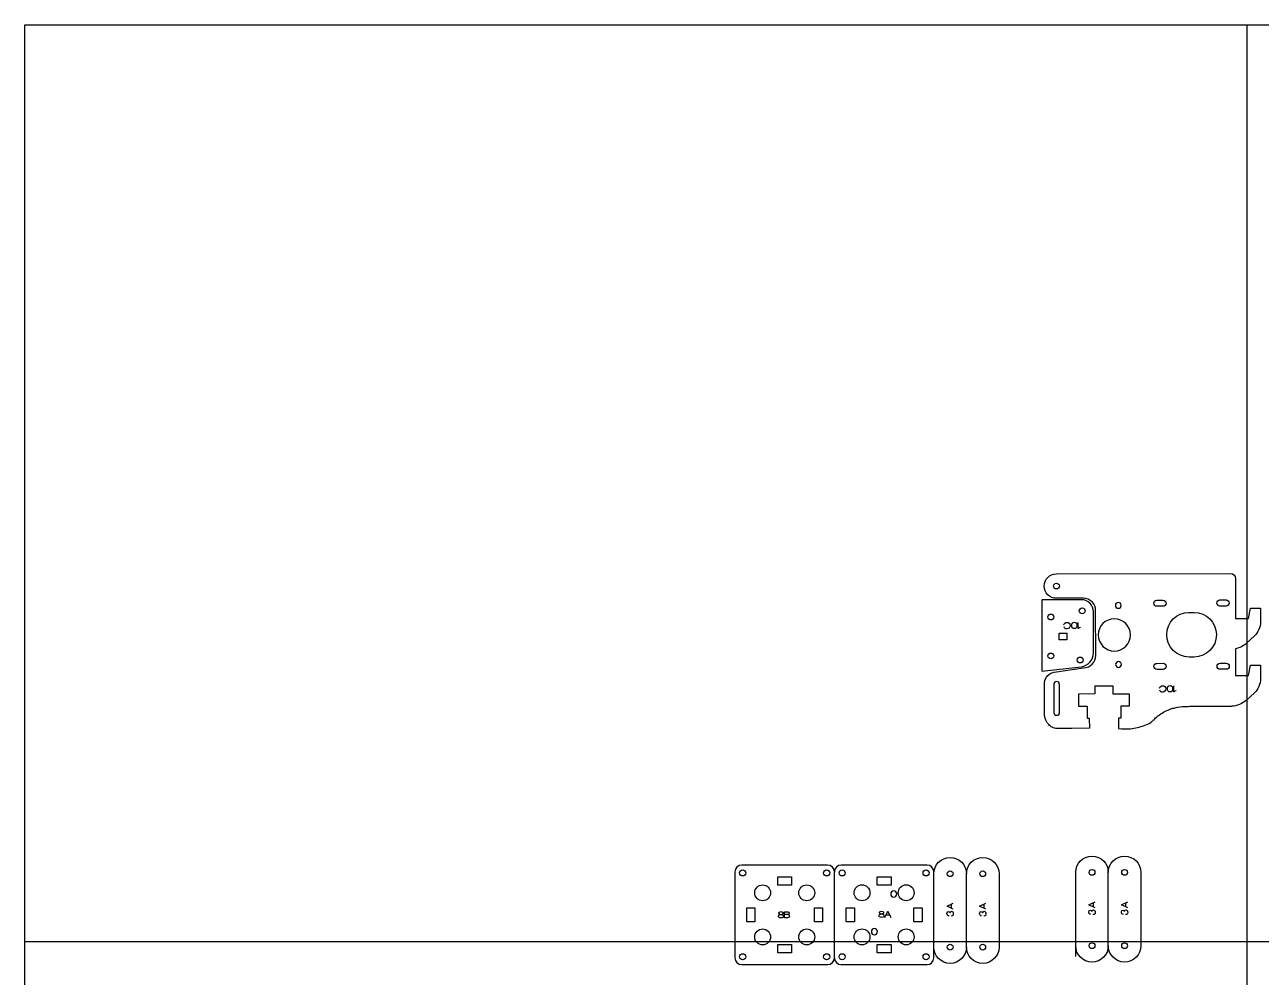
# Model space of a CAD drawing. Header units: millimetres. Extents: x -1200 to 0, y -900 to 0.
# Drawn here: x -1200 to -593, y -467 to 0 of the extents above; entities that cross this region are included whole.
import ezdxf

# ---------------------------------------------------------------- set-up
doc = ezdxf.new("R2010")
doc.units = ezdxf.units.MM
doc.layers.add('CUTS', color=1, linetype='Continuous', true_color=0xff0000)
doc.layers.add('TEXT', color=5, linetype='Continuous', true_color=0x0000ff)
doc.layers.add('laser bed referance', color=3, linetype='Continuous', lineweight=25, true_color=0x00ff00)
doc.layers.add('Referance Lines', color=2, linetype='Continuous', lineweight=25, true_color=0xffff00)

msp = doc.modelspace()

# ---------------------------------------------------------------- linework, layer by layer
at = {"layer": 'CUTS', "color": 1, "lineweight": 25, "true_color": 0xff0000}
for p, q in [((-693.49, -269.49), (-608.05, -269.25)), ((-674.57, -324.51), (-665.77, -324.49)), ((-674.57, -324.51), (-674.57, -328.46)), ((-665.77, -324.49), (-665.77, -328.43)), ((-674.57, -328.46), (-682.57, -328.49)), ((-682.57, -328.49), (-682.56, -334.49)), ((-665.77, -328.43), (-657.77, -328.4)), ((-657.77, -328.4), (-657.76, -334.41)), ((-699.33, -338.68), (-699.35, -338.24)), ((-682.56, -334.49), (-678.38, -334.47)), ((-678.38, -334.47), (-678.38, -340.32)), ((-657.76, -334.41), (-661.9, -334.42)), ((-661.9, -334.42), (-661.9, -340.27)), ((-627.94, -334.51), (-607.4, -334.49)), ((-685.9, -345.35), (-693.74, -345.39)), ((-677.2, -345.27), (-685.9, -345.35)), ((-678.38, -340.32), (-677.33, -340.32)), ((-677.33, -340.32), (-677.2, -345.27)), ((-662.93, -340.3), (-662.95, -345.4)), ((-661.9, -340.27), (-662.93, -340.3)), ((-847.97, -461.26), (-805.79, -461.25)), ((-799.15, -461.26), (-756.97, -461.25))]:
    msp.add_line(p, q, dxfattribs=at)
for points in [[(-605.57, -271.72), (-605.57, -291.42), (-599.24, -291.42), (-598.26, -286.4), (-593.26, -286.39), (-593.24, -293.23)], [(-681.3, -282.17), (-700.67, -282.23), (-700.67, -317.34), (-681.27, -315.09)], [(-680.23, -281.49), (-693.46, -281.5)], [(-644.18, -282.42), (-641.17, -282.41), (-641.17, -282.41)], [(-613.18, -282.33), (-610.17, -282.32), (-610.17, -282.32)], [(-610.16, -285.32), (-613.17, -285.33)], [(-675.31, -308.4), (-675.31, -288.18), (-675.31, -288.18)], [(-675.31, -308.4), (-675.31, -288.18), (-675.31, -288.18)], [(-674.11, -309.56), (-674.21, -287.47)], [(-641.16, -285.41), (-644.17, -285.42)], [(-628.41, -288.42), (-625.91, -288.42), (-625.91, -288.42)], [(-692.18, -299.31), (-692.18, -298.59), (-688.38, -298.59), (-688.38, -301.89), (-692.18, -301.89), (-692.18, -299.31), (-692.18, -299.31)], [(-596.17, -299.94), (-600.26, -303.7)], [(-605.57, -306.3), (-605.57, -306.29), (-605.57, -319.37), (-599.24, -319.37), (-598.26, -314.35), (-593.26, -314.33), (-593.24, -321.18)], [(-693.4, -317.61), (-680.1, -315.58)], [(-644.1, -313.42), (-641.09, -313.41), (-641.09, -313.41)], [(-625.85, -310.32), (-628.35, -310.32)], [(-613.1, -313.33), (-610.09, -313.32), (-610.09, -313.32)], [(-641.08, -316.41), (-644.09, -316.42)], [(-610.08, -316.32), (-613.09, -316.33)], [(-699.35, -338.24), (-699.39, -323.63)], [(-694.8, -323.82), (-694.77, -337.48), (-694.77, -337.48)], [(-691.92, -337.47), (-691.95, -323.81)], [(-596.17, -327.88), (-600.26, -331.64)], [(-805.8, -412.44), (-847.98, -412.45)], [(-756.98, -412.44), (-799.16, -412.45)], [(-851.3, -415.76), (-851.29, -457.94)], [(-830.29, -418.25), (-823.49, -418.25), (-823.49, -422.25), (-830.29, -422.25), (-830.29, -418.25), (-830.29, -418.25)], [(-802.48, -457.93), (-802.49, -415.75)], [(-781.46, -418.25), (-774.66, -418.25), (-774.66, -422.25), (-781.46, -422.25), (-781.46, -418.25), (-781.46, -418.25)], [(-753.65, -457.93), (-753.66, -415.75)], [(-737.65, -452.68), (-737.65, -416.68)], [(-721.65, -416.68), (-721.65, -452.68), (-721.65, -452.68)], [(-684, -457.25), (-684.01, -415.07)], [(-668, -452), (-668, -416)], [(-652, -416), (-652, -452), (-652, -452)], [(-845.49, -433.45), (-841.49, -433.45), (-841.49, -440.25), (-845.49, -440.25), (-845.49, -433.45), (-845.49, -433.45)], [(-808.28, -440.26), (-812.28, -440.25), (-812.28, -433.45), (-808.28, -433.45), (-808.28, -440.26), (-808.28, -440.26)], [(-796.67, -433.45), (-792.67, -433.45), (-792.67, -440.25), (-796.67, -440.25), (-796.67, -433.45), (-796.67, -433.45)], [(-763.46, -433.45), (-759.46, -433.45), (-759.46, -440.25), (-763.46, -440.25), (-763.46, -433.45), (-763.46, -433.45)], [(-830.29, -451.45), (-823.49, -451.45), (-823.49, -455.45), (-830.29, -455.45), (-830.29, -451.45), (-830.29, -451.45)], [(-781.47, -455.45), (-781.46, -451.45), (-774.66, -451.45), (-774.66, -455.45), (-781.47, -455.45), (-781.47, -455.45)]]:
    msp.add_lwpolyline(points, dxfattribs=at)
for points in [[(-699.48, -275.52), (-699.49, -272.2), (-696.81, -269.49), (-693.49, -269.49)], [(-608.05, -269.25), (-606.68, -269.25), (-605.58, -270.35), (-605.57, -271.72)], [(-693.46, -281.5), (-696.77, -281.51), (-699.47, -278.83), (-699.48, -275.52)], [(-694.89, -275.49), (-694.89, -274.7), (-694.25, -274.06), (-693.47, -274.06)], [(-693.47, -276.91), (-694.25, -276.91), (-694.89, -276.27), (-694.89, -275.49)], [(-693.47, -274.06), (-692.68, -274.06), (-692.04, -274.7), (-692.04, -275.49)], [(-692.04, -275.49), (-692.04, -276.27), (-692.68, -276.91), (-693.47, -276.91)], [(-675.31, -288.18), (-675.3, -284.87), (-677.98, -282.18), (-681.3, -282.17)], [(-674.21, -287.47), (-674.22, -284.16), (-676.92, -281.48), (-680.23, -281.49)], [(-663.09, -283.54), (-663.87, -283.54), (-664.51, -284.18), (-664.51, -284.97)], [(-664.51, -284.97), (-664.51, -285.75), (-663.87, -286.39), (-663.08, -286.39)], [(-661.66, -284.96), (-661.66, -284.17), (-662.3, -283.53), (-663.09, -283.54)], [(-663.08, -286.39), (-662.29, -286.38), (-661.66, -285.74), (-661.66, -284.96)], [(-645.68, -283.92), (-645.68, -283.09), (-645.01, -282.42), (-644.18, -282.42)], [(-644.17, -285.42), (-645, -285.42), (-645.67, -284.75), (-645.68, -283.92)], [(-641.17, -282.41), (-640.34, -282.4), (-639.67, -283.08), (-639.67, -283.9)], [(-639.67, -283.9), (-639.66, -284.73), (-640.33, -285.41), (-641.16, -285.41)], [(-614.68, -283.84), (-614.68, -283.01), (-614.01, -282.33), (-613.18, -282.33)], [(-613.17, -285.33), (-614, -285.33), (-614.67, -284.66), (-614.68, -283.84)], [(-610.17, -282.32), (-609.34, -282.32), (-608.67, -282.99), (-608.67, -283.82)], [(-608.67, -283.82), (-608.66, -284.65), (-609.33, -285.32), (-610.16, -285.32)], [(-697.66, -290.67), (-697.66, -289.89), (-697.02, -289.25), (-696.23, -289.25)], [(-696.23, -292.1), (-697.02, -292.1), (-697.66, -291.46), (-697.66, -290.67)], [(-696.23, -289.25), (-695.44, -289.25), (-694.81, -289.89), (-694.81, -290.67)], [(-694.81, -290.67), (-694.81, -291.46), (-695.44, -292.1), (-696.23, -292.1)], [(-682.23, -287.67), (-682.23, -286.89), (-681.6, -286.25), (-680.81, -286.25)], [(-680.81, -289.1), (-681.6, -289.1), (-682.23, -288.46), (-682.23, -287.67)], [(-680.81, -286.25), (-680.02, -286.25), (-679.38, -286.89), (-679.38, -287.67)], [(-679.38, -287.67), (-679.38, -288.46), (-680.02, -289.1), (-680.81, -289.1)], [(-639.33, -299.4), (-639.35, -293.35), (-634.46, -288.44), (-628.41, -288.42)], [(-625.91, -288.42), (-619.86, -288.4), (-614.94, -293.29), (-614.93, -299.34)], [(-665.07, -291.57), (-669.43, -291.59), (-672.96, -295.13), (-672.94, -299.5)], [(-657.14, -299.45), (-657.16, -295.09), (-660.7, -291.56), (-665.07, -291.57)], [(-593.24, -293.23), (-593.23, -295.43), (-594.55, -298.45), (-596.17, -299.94)], [(-672.94, -299.5), (-672.93, -303.86), (-669.39, -307.38), (-665.02, -307.37)], [(-665.02, -307.37), (-660.66, -307.36), (-657.13, -303.81), (-657.14, -299.45)], [(-628.35, -310.32), (-634.4, -310.34), (-639.31, -305.45), (-639.33, -299.4)], [(-614.93, -299.34), (-614.91, -305.38), (-619.8, -310.3), (-625.85, -310.32)], [(-697.66, -309.77), (-697.66, -308.99), (-697.02, -308.35), (-696.23, -308.35)], [(-696.23, -308.35), (-695.44, -308.35), (-694.81, -308.99), (-694.81, -309.77)], [(-681.27, -315.09), (-677.99, -314.71), (-675.31, -311.7), (-675.31, -308.4)], [(-680.1, -315.58), (-676.78, -315.57), (-674.1, -312.88), (-674.11, -309.56)], [(-600.26, -303.7), (-601.46, -304.8), (-603.7, -305.84), (-605.57, -306.3)], [(-696.23, -311.2), (-697.02, -311.2), (-697.66, -310.56), (-697.66, -309.77)], [(-694.81, -309.77), (-694.81, -310.56), (-695.44, -311.2), (-696.23, -311.2)], [(-683.24, -311.77), (-683.24, -310.99), (-682.6, -310.35), (-681.81, -310.35)], [(-681.81, -313.2), (-682.6, -313.2), (-683.24, -312.56), (-683.24, -311.77)], [(-681.81, -310.35), (-681.02, -310.35), (-680.38, -310.99), (-680.38, -311.77)], [(-680.38, -311.77), (-680.38, -312.56), (-681.02, -313.2), (-681.81, -313.2)], [(-663.01, -312.54), (-663.8, -312.55), (-664.43, -313.18), (-664.43, -313.97)], [(-664.43, -313.97), (-664.43, -314.76), (-663.79, -315.4), (-663, -315.39)], [(-661.58, -313.96), (-661.58, -313.18), (-662.22, -312.54), (-663.01, -312.54)], [(-663, -315.39), (-662.21, -315.39), (-661.58, -314.75), (-661.58, -313.96)], [(-645.59, -314.92), (-645.59, -314.09), (-644.92, -313.42), (-644.1, -313.42)], [(-644.09, -316.42), (-644.92, -316.42), (-645.59, -315.75), (-645.59, -314.92)], [(-641.09, -313.41), (-640.26, -313.4), (-639.58, -314.08), (-639.58, -314.9)], [(-639.58, -314.9), (-639.58, -315.73), (-640.25, -316.41), (-641.08, -316.41)], [(-614.59, -314.84), (-614.59, -314.01), (-613.92, -313.33), (-613.1, -313.33)], [(-613.09, -316.33), (-613.92, -316.34), (-614.59, -315.66), (-614.59, -314.84)], [(-610.09, -313.32), (-609.26, -313.32), (-608.58, -313.99), (-608.58, -314.82)], [(-608.58, -314.82), (-608.58, -315.65), (-609.25, -316.32), (-610.08, -316.32)], [(-699.39, -323.63), (-699.4, -320.31), (-696.72, -317.62), (-693.4, -317.61)], [(-593.24, -321.18), (-593.23, -323.38), (-594.55, -326.4), (-596.17, -327.88)], [(-693.38, -322.39), (-694.17, -322.39), (-694.8, -323.03), (-694.8, -323.82)], [(-691.95, -323.81), (-691.95, -323.02), (-692.59, -322.39), (-693.38, -322.39)], [(-600.26, -331.64), (-601.88, -333.13), (-605.2, -334.49), (-607.4, -334.49)], [(-694.77, -337.48), (-694.76, -338.27), (-694.12, -338.9), (-693.34, -338.9)], [(-693.34, -338.9), (-692.55, -338.9), (-691.91, -338.26), (-691.92, -337.47)], [(-847.98, -412.45), (-849.8, -412.45), (-851.3, -413.94), (-851.3, -415.76)], [(-802.49, -415.75), (-802.49, -413.93), (-803.98, -412.44), (-805.8, -412.44)], [(-799.16, -412.45), (-800.98, -412.45), (-802.47, -413.94), (-802.47, -415.77)], [(-753.66, -415.75), (-753.66, -413.93), (-755.15, -412.44), (-756.98, -412.44)], [(-753.65, -416.68), (-753.65, -412.26), (-750.07, -408.68), (-745.65, -408.68)], [(-745.65, -408.68), (-741.23, -408.68), (-737.65, -412.26), (-737.65, -416.68)], [(-737.65, -416.68), (-737.65, -412.26), (-734.07, -408.68), (-729.65, -408.68)], [(-729.65, -408.68), (-725.23, -408.68), (-721.65, -412.26), (-721.65, -416.68)], [(-684, -416), (-684, -411.58), (-680.42, -408), (-676, -408)], [(-676, -408), (-671.58, -408), (-668, -411.58), (-668, -416)], [(-668, -416), (-668, -411.58), (-664.42, -408), (-660, -408)], [(-660, -408), (-655.58, -408), (-652, -411.58), (-652, -416)], [(-848.99, -416.25), (-848.99, -415.42), (-848.32, -414.75), (-847.49, -414.75)], [(-847.49, -417.75), (-848.32, -417.75), (-848.99, -417.07), (-848.99, -416.25)], [(-847.49, -414.75), (-846.66, -414.75), (-845.99, -415.42), (-845.99, -416.25)], [(-845.99, -416.25), (-845.99, -417.07), (-846.66, -417.75), (-847.49, -417.75)], [(-807.78, -416.25), (-807.78, -415.42), (-807.11, -414.75), (-806.28, -414.75)], [(-806.28, -417.75), (-807.11, -417.75), (-807.78, -417.07), (-807.78, -416.25)], [(-806.28, -414.75), (-805.45, -414.75), (-804.78, -415.42), (-804.78, -416.25)], [(-804.78, -416.25), (-804.78, -417.07), (-805.45, -417.75), (-806.28, -417.75)], [(-800.17, -416.25), (-800.17, -415.42), (-799.5, -414.75), (-798.67, -414.75)], [(-798.67, -417.75), (-799.5, -417.75), (-800.17, -417.07), (-800.17, -416.25)], [(-798.67, -414.75), (-797.84, -414.75), (-797.17, -415.42), (-797.17, -416.25)], [(-797.17, -416.25), (-797.17, -417.07), (-797.84, -417.75), (-798.67, -417.75)], [(-758.96, -416.25), (-758.96, -415.42), (-758.29, -414.75), (-757.46, -414.75)], [(-757.46, -417.75), (-758.29, -417.75), (-758.96, -417.07), (-758.96, -416.25)], [(-757.46, -414.75), (-756.63, -414.75), (-755.96, -415.42), (-755.96, -416.25)], [(-755.96, -416.25), (-755.96, -417.07), (-756.63, -417.75), (-757.46, -417.75)], [(-747.08, -416.68), (-747.08, -415.89), (-746.44, -415.26), (-745.65, -415.26)], [(-745.65, -418.11), (-746.44, -418.11), (-747.08, -417.47), (-747.08, -416.68)], [(-745.65, -415.26), (-744.87, -415.26), (-744.23, -415.89), (-744.23, -416.68)], [(-744.23, -416.68), (-744.23, -417.47), (-744.87, -418.11), (-745.65, -418.11)], [(-731.08, -416.68), (-731.08, -415.89), (-730.44, -415.26), (-729.65, -415.26)], [(-729.65, -418.11), (-730.44, -418.11), (-731.08, -417.47), (-731.08, -416.68)], [(-729.65, -415.26), (-728.87, -415.26), (-728.23, -415.89), (-728.23, -416.68)], [(-728.23, -416.68), (-728.23, -417.47), (-728.87, -418.11), (-729.65, -418.11)], [(-677.42, -416), (-677.42, -415.21), (-676.79, -414.58), (-676, -414.58)], [(-676, -417.43), (-676.79, -417.43), (-677.42, -416.79), (-677.42, -416)], [(-676, -414.58), (-675.21, -414.58), (-674.58, -415.21), (-674.58, -416)], [(-674.58, -416), (-674.58, -416.79), (-675.21, -417.43), (-676, -417.43)], [(-661.42, -416), (-661.42, -415.21), (-660.79, -414.58), (-660, -414.58)], [(-660, -417.43), (-660.79, -417.43), (-661.42, -416.79), (-661.42, -416)], [(-660, -414.58), (-659.21, -414.58), (-658.58, -415.21), (-658.58, -416)], [(-658.58, -416), (-658.58, -416.79), (-659.21, -417.43), (-660, -417.43)], [(-841.62, -426.04), (-841.62, -423.88), (-839.87, -422.14), (-837.72, -422.14)], [(-837.72, -422.14), (-835.56, -422.14), (-833.81, -423.88), (-833.81, -426.04)], [(-819.96, -426.04), (-819.96, -423.88), (-818.21, -422.14), (-816.06, -422.14)], [(-816.06, -422.14), (-813.9, -422.14), (-812.16, -423.88), (-812.16, -426.04)], [(-792.81, -426.02), (-792.81, -423.87), (-791.06, -422.12), (-788.91, -422.12)], [(-788.91, -422.12), (-786.76, -422.12), (-785.01, -423.87), (-785.01, -426.02)], [(-771.15, -426.02), (-771.15, -423.87), (-769.41, -422.12), (-767.25, -422.12)], [(-767.25, -422.12), (-765.1, -422.12), (-763.35, -423.87), (-763.35, -426.02)], [(-837.72, -429.94), (-839.87, -429.94), (-841.62, -428.19), (-841.62, -426.04)], [(-833.81, -426.04), (-833.81, -428.19), (-835.56, -429.94), (-837.72, -429.94)], [(-816.06, -429.94), (-818.21, -429.94), (-819.96, -428.19), (-819.96, -426.04)], [(-812.16, -426.04), (-812.16, -428.19), (-813.9, -429.94), (-816.06, -429.94)], [(-788.91, -429.92), (-791.06, -429.92), (-792.81, -428.17), (-792.81, -426.02)], [(-785.01, -426.02), (-785.01, -428.17), (-786.76, -429.92), (-788.91, -429.92)], [(-773.31, -425.1), (-774.14, -425.1), (-774.81, -425.77), (-774.81, -426.6)], [(-774.81, -426.6), (-774.81, -427.43), (-774.14, -428.1), (-773.31, -428.1)], [(-771.81, -426.6), (-771.81, -425.77), (-772.49, -425.1), (-773.31, -425.1)], [(-773.31, -428.1), (-772.49, -428.1), (-771.81, -427.43), (-771.81, -426.6)], [(-767.25, -429.92), (-769.41, -429.92), (-771.15, -428.17), (-771.15, -426.02)], [(-763.35, -426.02), (-763.35, -428.17), (-765.1, -429.92), (-767.25, -429.92)], [(-841.62, -447.7), (-841.62, -445.54), (-839.87, -443.8), (-837.72, -443.8)], [(-837.72, -451.6), (-839.87, -451.6), (-841.62, -449.85), (-841.62, -447.7)], [(-837.72, -443.8), (-835.56, -443.8), (-833.81, -445.54), (-833.81, -447.7)], [(-833.81, -447.7), (-833.81, -449.85), (-835.56, -451.6), (-837.72, -451.6)], [(-819.96, -447.7), (-819.96, -445.54), (-818.21, -443.8), (-816.06, -443.8)], [(-816.06, -451.6), (-818.21, -451.6), (-819.96, -449.85), (-819.96, -447.7)], [(-816.06, -443.8), (-813.9, -443.8), (-812.16, -445.54), (-812.16, -447.7)], [(-812.16, -447.7), (-812.16, -449.85), (-813.9, -451.6), (-816.06, -451.6)], [(-792.81, -447.68), (-792.81, -445.52), (-791.06, -443.78), (-788.91, -443.78)], [(-788.91, -451.58), (-791.06, -451.58), (-792.81, -449.83), (-792.81, -447.68)], [(-788.91, -443.78), (-786.76, -443.78), (-785.01, -445.52), (-785.01, -447.68)], [(-785.01, -447.68), (-785.01, -449.83), (-786.76, -451.58), (-788.91, -451.58)], [(-782.81, -443.6), (-783.64, -443.6), (-784.31, -444.27), (-784.31, -445.1)], [(-784.31, -445.1), (-784.31, -445.93), (-783.64, -446.6), (-782.81, -446.6)], [(-781.31, -445.1), (-781.31, -444.27), (-781.99, -443.6), (-782.81, -443.6)], [(-782.81, -446.6), (-781.99, -446.6), (-781.31, -445.93), (-781.31, -445.1)], [(-771.15, -447.68), (-771.15, -445.52), (-769.41, -443.78), (-767.25, -443.78)], [(-767.25, -451.58), (-769.41, -451.58), (-771.15, -449.83), (-771.15, -447.68)], [(-767.25, -443.78), (-765.1, -443.78), (-763.35, -445.52), (-763.35, -447.68)], [(-763.35, -447.68), (-763.35, -449.83), (-765.1, -451.58), (-767.25, -451.58)], [(-745.65, -460.68), (-750.07, -460.68), (-753.65, -457.1), (-753.65, -452.68)], [(-747.08, -452.68), (-747.08, -451.89), (-746.44, -451.26), (-745.65, -451.26)], [(-745.65, -454.11), (-746.44, -454.11), (-747.08, -453.47), (-747.08, -452.68)], [(-745.65, -451.26), (-744.87, -451.26), (-744.23, -451.89), (-744.23, -452.68)], [(-737.65, -452.68), (-737.65, -457.1), (-741.23, -460.68), (-745.65, -460.68)], [(-744.23, -452.68), (-744.23, -453.47), (-744.87, -454.11), (-745.65, -454.11)], [(-729.65, -460.68), (-734.07, -460.68), (-737.65, -457.1), (-737.65, -452.68)], [(-731.08, -452.68), (-731.08, -451.89), (-730.44, -451.26), (-729.65, -451.26)], [(-729.65, -454.11), (-730.44, -454.11), (-731.08, -453.47), (-731.08, -452.68)], [(-729.65, -451.26), (-728.87, -451.26), (-728.23, -451.89), (-728.23, -452.68)], [(-721.65, -452.68), (-721.65, -457.1), (-725.23, -460.68), (-729.65, -460.68)], [(-728.23, -452.68), (-728.23, -453.47), (-728.87, -454.11), (-729.65, -454.11)], [(-676, -460), (-680.42, -460), (-684, -456.42), (-684, -452)], [(-677.42, -452), (-677.42, -451.21), (-676.79, -450.57), (-676, -450.57)], [(-676, -453.42), (-676.79, -453.42), (-677.42, -452.79), (-677.42, -452)], [(-676, -450.57), (-675.21, -450.57), (-674.58, -451.21), (-674.58, -452)], [(-668, -452), (-668, -456.42), (-671.58, -460), (-676, -460)], [(-674.58, -452), (-674.58, -452.79), (-675.21, -453.42), (-676, -453.42)], [(-660, -460), (-664.42, -460), (-668, -456.42), (-668, -452)], [(-661.42, -452), (-661.42, -451.21), (-660.79, -450.57), (-660, -450.57)], [(-660, -453.42), (-660.79, -453.42), (-661.42, -452.79), (-661.42, -452)], [(-660, -450.57), (-659.21, -450.57), (-658.58, -451.21), (-658.58, -452)], [(-652, -452), (-652, -456.42), (-655.58, -460), (-660, -460)], [(-658.58, -452), (-658.58, -452.79), (-659.21, -453.42), (-660, -453.42)], [(-851.29, -457.94), (-851.29, -459.77), (-849.79, -461.26), (-847.97, -461.26)], [(-848.99, -457.45), (-848.99, -456.62), (-848.32, -455.95), (-847.49, -455.95)], [(-847.49, -458.95), (-848.32, -458.95), (-848.99, -458.28), (-848.99, -457.45)], [(-847.49, -455.95), (-846.66, -455.95), (-845.99, -456.62), (-845.99, -457.45)], [(-845.99, -457.45), (-845.99, -458.28), (-846.66, -458.95), (-847.49, -458.95)], [(-807.78, -457.45), (-807.78, -456.62), (-807.11, -455.95), (-806.28, -455.95)], [(-806.28, -458.95), (-807.11, -458.95), (-807.78, -458.28), (-807.78, -457.45)], [(-806.28, -455.95), (-805.45, -455.95), (-804.78, -456.62), (-804.78, -457.45)], [(-804.78, -457.45), (-804.78, -458.28), (-805.45, -458.95), (-806.28, -458.95)], [(-805.79, -461.25), (-803.97, -461.25), (-802.48, -459.76), (-802.48, -457.93)], [(-802.46, -457.94), (-802.46, -459.77), (-800.97, -461.26), (-799.15, -461.26)], [(-800.17, -457.45), (-800.17, -456.62), (-799.5, -455.95), (-798.67, -455.95)], [(-798.67, -458.95), (-799.5, -458.95), (-800.17, -458.28), (-800.17, -457.45)], [(-798.67, -455.95), (-797.84, -455.95), (-797.17, -456.62), (-797.17, -457.45)], [(-797.17, -457.45), (-797.17, -458.28), (-797.84, -458.95), (-798.67, -458.95)], [(-758.96, -457.45), (-758.96, -456.62), (-758.29, -455.95), (-757.46, -455.95)], [(-757.46, -458.95), (-758.29, -458.95), (-758.96, -458.28), (-758.96, -457.45)], [(-757.46, -455.95), (-756.63, -455.95), (-755.96, -456.62), (-755.96, -457.45)], [(-755.96, -457.45), (-755.96, -458.28), (-756.63, -458.95), (-757.46, -458.95)], [(-756.97, -461.25), (-755.15, -461.25), (-753.65, -459.76), (-753.65, -457.93)]]:
    msp.add_open_spline(points, degree=3, dxfattribs=at)
for points, knots in [([(-693.74, -345.39), (-694.54, -345.17), (-696.04, -344.77), (-697.46, -343.31), (-698.42, -341.86), (-699.08, -340.39), (-699.25, -339.24), (-699.33, -338.68)], [0, 0, 0, 0, 2.433095, 4.57217, 5.897493, 7.664195, 9.361944, 9.361944, 9.361944, 9.361944]), ([(-662.95, -345.4), (-660.98, -345.54), (-656.72, -345.84), (-651.44, -344.34), (-647.57, -342.91), (-645.78, -341.2), (-644.43, -339.88), (-642.57, -338.4), (-639.97, -336.76), (-636.95, -335.58), (-633.36, -334.78), (-630.52, -334.54), (-628.48, -334.52), (-627.94, -334.51)], [0, 0, 0, 0, 5.875427, 12.707763, 16.361945, 17.995967, 20.0759, 22.036762, 25.11717, 29.265572, 31.675807, 36.152851, 37.779355, 37.779355, 37.779355, 37.779355])]:
    msp.add_open_spline(points, degree=3, knots=knots, dxfattribs=at)
at = {"layer": 'laser bed referance'}
for p, q in [((-1200, 0), (0, 0)), ((-1200, -900), (-1200, 0))]:
    msp.add_line(p, q, dxfattribs=at)
at = {"layer": 'Referance Lines'}
for p, q in [((-600, 0), (-600, -900)), ((-1200, -450), (0, -450))]:
    msp.add_line(p, q, dxfattribs=at)
at = {"layer": 'TEXT', "color": 5, "lineweight": 25, "true_color": 0x0000ff}
for points in [[(-682.67, -296.31), (-682.78, -296.31), (-682.78, -293.33)], [(-635.65, -327.39), (-635.76, -327.39), (-635.76, -324.41)], [(-674.49, -433.38), (-677.51, -431.99), (-677.51, -431.88), (-674.49, -430.49)], [(-675.49, -430.95), (-675.49, -432.93)], [(-658.49, -433.38), (-661.51, -431.99), (-661.51, -431.88), (-658.49, -430.49)], [(-659.49, -430.95), (-659.49, -432.93)], [(-829.08, -436.7), (-829.08, -436.69)], [(-829.08, -436.7), (-828.39, -436.7)], [(-828.39, -436.69), (-828.39, -436.7)], [(-826.98, -435.36), (-825.42, -435.36)], [(-825.53, -438.24), (-826.98, -438.24), (-826.98, -435.36), (-826.98, -435.36)], [(-825.28, -436.73), (-826.98, -436.73)], [(-825.28, -436.73), (-825.28, -436.74)], [(-779.68, -436.42), (-779.68, -436.41)], [(-779.68, -436.42), (-779, -436.42)], [(-779, -436.41), (-779, -436.42)], [(-777.7, -438.08), (-776.31, -435.06), (-776.2, -435.06), (-774.81, -438.08)], [(-775.27, -437.08), (-777.25, -437.08)], [(-744.14, -434.06), (-747.16, -432.67), (-747.16, -432.56), (-744.14, -431.17)], [(-745.76, -435.9), (-745.75, -435.9)], [(-745.14, -431.63), (-745.14, -433.61)], [(-728.14, -434.06), (-731.16, -432.67), (-731.16, -432.56), (-728.14, -431.17)], [(-729.76, -435.9), (-729.75, -435.9)], [(-729.14, -431.63), (-729.14, -433.61)], [(-676.11, -435.22), (-676.1, -435.22)], [(-660.11, -435.22), (-660.1, -435.22)]]:
    msp.add_lwpolyline(points, dxfattribs=at)
for points in [[(-689.82, -294.54), (-689.73, -293.74), (-689, -293.33), (-688.3, -293.33)], [(-688.3, -296.49), (-689.02, -296.49), (-689.59, -296.2), (-689.75, -295.54)], [(-688.3, -293.33), (-687.44, -293.33), (-686.74, -293.91), (-686.74, -294.91)], [(-686.74, -294.91), (-686.74, -295.91), (-687.44, -296.49), (-688.3, -296.49)], [(-685.98, -294.82), (-685.98, -293.98), (-685.65, -293.26), (-684.72, -293.26)], [(-684.72, -296.38), (-685.65, -296.38), (-685.98, -295.66), (-685.98, -294.82)], [(-684.72, -293.26), (-683.79, -293.26), (-683.45, -293.98), (-683.45, -294.82)], [(-683.45, -294.82), (-683.45, -295.66), (-683.79, -296.38), (-684.72, -296.38)], [(-681.73, -295.75), (-682.19, -295.86), (-682.49, -296.1), (-682.67, -296.31)], [(-642.8, -325.63), (-642.71, -324.82), (-641.98, -324.41), (-641.29, -324.41)], [(-641.29, -327.57), (-642, -327.57), (-642.57, -327.28), (-642.73, -326.62)], [(-641.29, -324.41), (-640.42, -324.41), (-639.72, -324.99), (-639.72, -325.99)], [(-639.72, -325.99), (-639.72, -326.99), (-640.42, -327.57), (-641.29, -327.57)], [(-638.97, -325.9), (-638.97, -325.06), (-638.63, -324.35), (-637.7, -324.35)], [(-637.7, -327.46), (-638.63, -327.46), (-638.97, -326.74), (-638.97, -325.9)], [(-637.7, -324.35), (-636.77, -324.35), (-636.44, -325.06), (-636.44, -325.9)], [(-636.44, -325.9), (-636.44, -326.74), (-636.77, -327.46), (-637.7, -327.46)], [(-634.71, -326.83), (-635.17, -326.94), (-635.47, -327.18), (-635.65, -327.39)], [(-829.93, -437.55), (-829.93, -437.07), (-829.68, -436.76), (-829.08, -436.7)], [(-829.77, -436.04), (-829.77, -435.54), (-829.41, -435.29), (-828.74, -435.29)], [(-829.08, -436.69), (-829.62, -436.65), (-829.77, -436.29), (-829.77, -436.04)], [(-828.74, -435.29), (-828.07, -435.29), (-827.7, -435.54), (-827.7, -436.04)], [(-827.7, -436.04), (-827.7, -436.29), (-827.86, -436.65), (-828.39, -436.69)], [(-828.39, -436.7), (-827.79, -436.76), (-827.54, -437.07), (-827.54, -437.55)], [(-825.42, -435.36), (-824.97, -435.36), (-824.65, -435.61), (-824.65, -436.08)], [(-824.65, -436.08), (-824.65, -436.41), (-824.95, -436.74), (-825.28, -436.73)], [(-825.28, -436.74), (-824.91, -436.75), (-824.56, -436.95), (-824.56, -437.46)], [(-780.53, -437.27), (-780.53, -436.8), (-780.29, -436.48), (-779.68, -436.42)], [(-780.38, -435.76), (-780.38, -435.27), (-780.01, -435.01), (-779.34, -435.01)], [(-779.68, -436.41), (-780.22, -436.37), (-780.38, -436.01), (-780.38, -435.76)], [(-779.34, -435.01), (-778.67, -435.01), (-778.3, -435.27), (-778.3, -435.76)], [(-778.3, -435.76), (-778.3, -436.01), (-778.46, -436.37), (-779, -436.41)], [(-779, -436.42), (-778.4, -436.48), (-778.15, -436.8), (-778.15, -437.27)], [(-747.21, -436.22), (-747.21, -435.51), (-746.89, -435.2), (-746.43, -435.2)], [(-746.21, -437.35), (-746.83, -437.32), (-747.21, -437.06), (-747.21, -436.22)], [(-746.43, -435.2), (-746.14, -435.2), (-745.81, -435.37), (-745.76, -435.9)], [(-745.75, -435.9), (-745.69, -435.33), (-745.35, -435.13), (-744.96, -435.13)], [(-744.1, -436.29), (-744.1, -437.07), (-744.49, -437.44), (-745.08, -437.44)], [(-744.96, -435.13), (-744.63, -435.13), (-744.1, -435.35), (-744.1, -436.29)], [(-731.21, -436.22), (-731.21, -435.51), (-730.89, -435.2), (-730.43, -435.2)], [(-730.21, -437.35), (-730.83, -437.32), (-731.21, -437.06), (-731.21, -436.22)], [(-730.43, -435.2), (-730.14, -435.2), (-729.81, -435.37), (-729.76, -435.9)], [(-729.75, -435.9), (-729.69, -435.33), (-729.35, -435.13), (-728.96, -435.13)], [(-728.1, -436.29), (-728.1, -437.07), (-728.49, -437.44), (-729.08, -437.44)], [(-728.96, -435.13), (-728.63, -435.13), (-728.1, -435.35), (-728.1, -436.29)], [(-677.56, -435.54), (-677.56, -434.83), (-677.24, -434.52), (-676.77, -434.52)], [(-676.55, -436.67), (-677.17, -436.64), (-677.56, -436.38), (-677.56, -435.54)], [(-676.77, -434.52), (-676.48, -434.52), (-676.16, -434.69), (-676.11, -435.22)], [(-676.1, -435.22), (-676.03, -434.65), (-675.7, -434.45), (-675.3, -434.45)], [(-675.42, -436.75), (-675.45, -436.75), (-675.48, -436.75), (-675.52, -436.75)], [(-674.44, -435.61), (-674.44, -436.39), (-674.83, -436.75), (-675.42, -436.75)], [(-675.3, -434.45), (-674.97, -434.45), (-674.44, -434.67), (-674.44, -435.61)], [(-661.56, -435.54), (-661.56, -434.83), (-661.24, -434.52), (-660.77, -434.52)], [(-660.55, -436.67), (-661.17, -436.64), (-661.56, -436.38), (-661.56, -435.54)], [(-660.77, -434.52), (-660.48, -434.52), (-660.16, -434.69), (-660.11, -435.22)], [(-660.1, -435.22), (-660.03, -434.65), (-659.7, -434.45), (-659.3, -434.45)], [(-659.42, -436.75), (-659.45, -436.75), (-659.48, -436.75), (-659.52, -436.75)], [(-658.44, -435.61), (-658.44, -436.39), (-658.83, -436.75), (-659.42, -436.75)], [(-659.3, -434.45), (-658.97, -434.45), (-658.44, -434.67), (-658.44, -435.61)], [(-828.74, -438.4), (-829.63, -438.4), (-829.93, -438.01), (-829.93, -437.55)], [(-827.54, -437.55), (-827.54, -438.01), (-827.84, -438.4), (-828.74, -438.4)], [(-824.56, -437.46), (-824.56, -437.79), (-824.77, -438.24), (-825.53, -438.24)], [(-779.34, -438.13), (-780.24, -438.13), (-780.53, -437.73), (-780.53, -437.27)], [(-778.15, -437.27), (-778.15, -437.73), (-778.45, -438.13), (-779.34, -438.13)], [(-745.08, -437.44), (-745.1, -437.44), (-745.14, -437.43), (-745.17, -437.43)], [(-729.08, -437.44), (-729.1, -437.44), (-729.14, -437.43), (-729.17, -437.43)]]:
    msp.add_open_spline(points, degree=3, dxfattribs=at)

doc.saveas('drawing.dxf')
